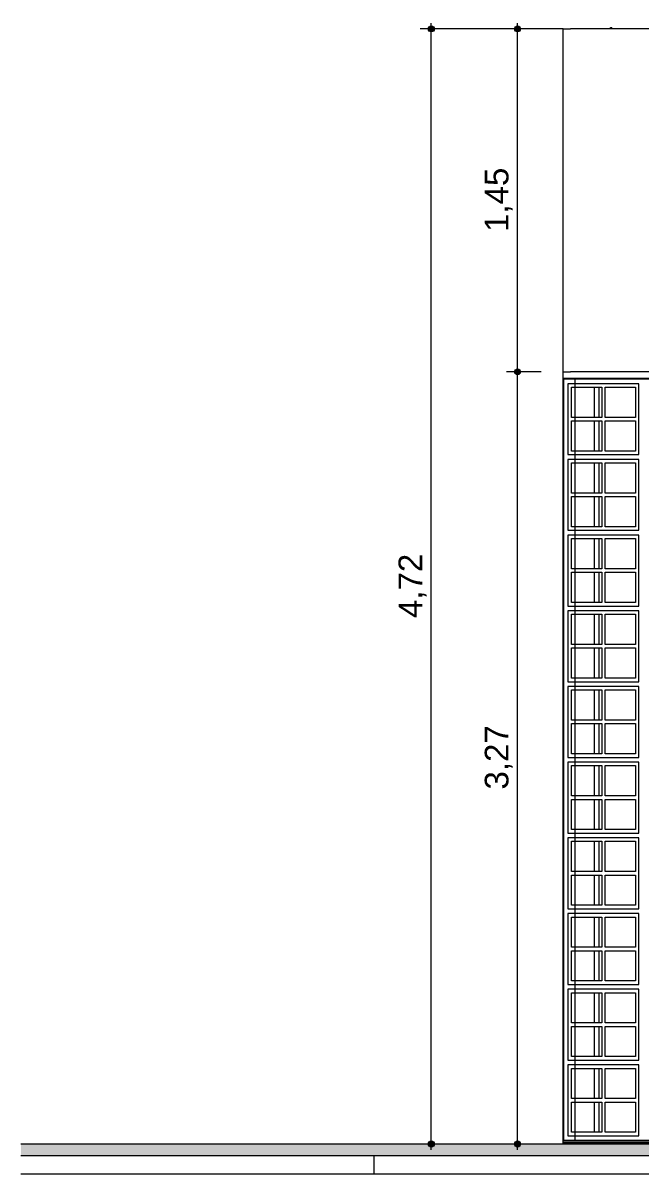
# Model space of a CAD drawing. Header units: metres. Extents: x -77 to 95, y 0 to 9.
# Drawn here: x -68.799 to -66.185, y -0.142 to 4.725 of the extents above; entities that cross this region are included whole.
import ezdxf

# ---------------------------------------------------------------- set-up
doc = ezdxf.new("R2010")
doc.units = ezdxf.units.M
doc.header["$MEASUREMENT"] = 0
doc.layers.add('COTAS EXECUTIVO.EXEC', color=7, linetype='Continuous')
doc.layers.add('TERRENO.ARQ', color=7, linetype='Continuous')
for name, color, linetype, lineweight, true_color in [('COTAS EXECUTIVO.EXEC_Caneta_No__25', 7, 'Continuous', 13, 0x982312), ('ESTRUTURA-COB.EST_Caneta_No__95', 7, 'Continuous', 0, 0xaeaeae), ('LAJES.EST_Caneta_No__95', 7, 'Continuous', 0, 0xaeaeae)]:
    doc.layers.add(name, color=color, linetype=linetype, lineweight=lineweight, true_color=true_color)
for name, color, linetype, lineweight in [('Janelas Archicad_Caneta_No__3', 7, 'Continuous', 25), ('Janelas Archicad_Caneta_No__43', 44, 'Continuous', 0), ('LAJES.EST_Caneta_No__241', 7, 'Continuous', 13), ('PAREDE CONSTRUIR_Caneta_No__241', 7, 'Continuous', 13), ('TERRENO.ARQ_Caneta_No__241', 7, 'Continuous', 13)]:
    doc.layers.add(name, color=color, linetype=linetype, lineweight=lineweight)
doc.styles.add('ESTILO_GERADO_1', font='arial.ttf')
doc.dimstyles.new('ESTILO_GERADO__1', dxfattribs={"dimtxt": 0.1, "dimasz": 0.0475, "dimexe": 0.18, "dimexo": 0.1, "dimgap": 0, "dimtad": 1, "dimzin": 0, "dimdsep": 46, "dimtxsty": 'ESTILO_GERADO_1', "dimblk": 'ARROWHEAD_11', "dimblk1": 'ARROWHEAD_11', "dimblk2": 'ARROWHEAD_11', "dimcen": 0.09, "dimclrd": 256, "dimclre": 256, "dimclrt": 256, "dimadec": 0, "dimazin": 0, "dimtfac": 1, "dimtdec": 4, "dimtmove": 0, "dimatfit": 3, "dimfxl": 0, "dimtolj": 1, "dimtzin": 0, "dimarcsym": 0})
doc.dimstyles.new('ESTILO_GERADO__2', dxfattribs={"dimtxt": 0.1, "dimasz": 0.0475, "dimexe": 0.18, "dimexo": 0.558107, "dimgap": 0, "dimtad": 1, "dimzin": 0, "dimdsep": 46, "dimtxsty": 'ESTILO_GERADO_1', "dimblk": 'ARROWHEAD_11', "dimblk1": 'ARROWHEAD_11', "dimblk2": 'ARROWHEAD_11', "dimcen": 0.09, "dimclrd": 256, "dimclre": 256, "dimclrt": 256, "dimadec": 0, "dimazin": 0, "dimtfac": 1, "dimtdec": 4, "dimtmove": 0, "dimatfit": 3, "dimfxl": 0, "dimtolj": 1, "dimtzin": 0, "dimarcsym": 0})

# ---------------------------------------------------------------- blocks, each defined once
blk = doc.blocks.new('*D5')
at = {"layer": 'COTAS EXECUTIVO.EXEC_Caneta_No__25', "linetype": 'Continuous', "lineweight": 13, "true_color": 0x982312}
for points in [[(-66.7198, 3.25), (-66.7188, 3.2452), (-66.7161, 3.2412), (-66.7121, 3.2385), (-66.7073, 3.2375), (-66.7025, 3.2385), (-66.6984, 3.2412), (-66.6957, 3.2452), (-66.6948, 3.25), (-66.6957, 3.2548), (-66.6984, 3.2588), (-66.7025, 3.2615), (-66.7073, 3.2625), (-66.7121, 3.2615), (-66.7161, 3.2588), (-66.7188, 3.2548)], [(-66.7198, -0.015), (-66.7188, -0.0198), (-66.7161, -0.0238), (-66.7121, -0.0265), (-66.7073, -0.0275), (-66.7025, -0.0265), (-66.6984, -0.0238), (-66.6957, -0.0198), (-66.6948, -0.015), (-66.6957, -0.0102), (-66.6984, -0.0062), (-66.7025, -0.0035), (-66.7073, -0.0025), (-66.7121, -0.0035), (-66.7161, -0.0062), (-66.7188, -0.0102)]]:
    blk.add_hatch(color=24, dxfattribs=at).paths.add_polyline_path(points)
at = {"layer": 'COTAS EXECUTIVO.EXEC_Caneta_No__25', "color": 24, "linetype": 'Continuous', "lineweight": 13, "true_color": 0x982312}
for p, q in [((-66.7198, 3.25), (-66.7542, 3.25)), ((-66.7073, -0.0025), (-66.7073, 3.2375)), ((-66.6073, 3.25), (-66.6948, 3.25)), ((-66.7198, -0.015), (-66.8073, -0.015)), ((-66.7073, -0.04), (-66.7073, -0.0275)), ((-66.6604, -0.015), (-66.6948, -0.015))]:
    blk.add_line(p, q, dxfattribs=at)
for centre in [(-66.7073, 3.25), (-66.7073, -0.015)]:
    blk.add_circle(centre, 0.0125, dxfattribs=at)
at = {"layer": 'COTAS EXECUTIVO.EXEC_Caneta_No__25', "color": 24, "lineweight": 13, "true_color": 0x982312, "insert": (-66.7273, 1.484), "char_height": 0.1, "attachment_point": 7, "rotation": 90, "style": 'ESTILO_GERADO_1'}
blk.add_mtext('\\A1;{\\pql;\\fArial|b0|i0|c0|p0;\\W1.000000;3,27}', dxfattribs=at)
blk = doc.blocks.new('ARROWHEAD_11')
at = {"color": 0, "linetype": 'Continuous', "lineweight": 0}
blk.add_line((0, 0), (-1, 0), dxfattribs=at)
at = {"color": 0, "linetype": 'Continuous', "lineweight": 0, "const_width": 0.25, "flags": 128}
blk.add_lwpolyline([(-0.125, 0, 1), (0.125, 0, 1)], format="xyb", close=True, dxfattribs=at)
blk = doc.blocks.new('*D7')
at = {"layer": 'COTAS EXECUTIVO.EXEC_Caneta_No__25', "linetype": 'Continuous', "lineweight": 13, "true_color": 0x982312}
for points in [[(-66.7198, 4.7), (-66.7188, 4.6952), (-66.7161, 4.6912), (-66.7121, 4.6885), (-66.7073, 4.6875), (-66.7025, 4.6885), (-66.6984, 4.6912), (-66.6957, 4.6952), (-66.6948, 4.7), (-66.6957, 4.7048), (-66.6984, 4.7088), (-66.7025, 4.7115), (-66.7073, 4.7125), (-66.7121, 4.7115), (-66.7161, 4.7088), (-66.7188, 4.7048)], [(-66.7198, 3.25), (-66.7188, 3.2452), (-66.7161, 3.2412), (-66.7121, 3.2385), (-66.7073, 3.2375), (-66.7025, 3.2385), (-66.6984, 3.2412), (-66.6957, 3.2452), (-66.6948, 3.25), (-66.6957, 3.2548), (-66.6984, 3.2588), (-66.7025, 3.2615), (-66.7073, 3.2625), (-66.7121, 3.2615), (-66.7161, 3.2588), (-66.7188, 3.2548)]]:
    blk.add_hatch(color=24, dxfattribs=at).paths.add_polyline_path(points)
at = {"layer": 'COTAS EXECUTIVO.EXEC_Caneta_No__25', "color": 24, "linetype": 'Continuous', "lineweight": 13, "true_color": 0x982312}
for p, q in [((-66.7073, 4.7125), (-66.7073, 4.725)), ((-66.7198, 4.7), (-66.7542, 4.7)), ((-66.7073, 3.2625), (-66.7073, 4.6875)), ((-66.6073, 4.7), (-66.6948, 4.7)), ((-66.7198, 3.25), (-66.7542, 3.25)), ((-66.6073, 3.25), (-66.6948, 3.25))]:
    blk.add_line(p, q, dxfattribs=at)
for centre in [(-66.7073, 4.7), (-66.7073, 3.25)]:
    blk.add_circle(centre, 0.0125, dxfattribs=at)
at = {"layer": 'COTAS EXECUTIVO.EXEC_Caneta_No__25', "color": 24, "lineweight": 13, "true_color": 0x982312, "insert": (-66.7273, 3.8415), "char_height": 0.1, "attachment_point": 7, "rotation": 90, "style": 'ESTILO_GERADO_1'}
blk.add_mtext('\\A1;{\\pql;\\fArial|b0|i0|c0|p0;\\W1.000000;1,45}', dxfattribs=at)
blk = doc.blocks.new('*D8')
at = {"layer": 'COTAS EXECUTIVO.EXEC_Caneta_No__25', "linetype": 'Continuous', "lineweight": 13, "true_color": 0x982312}
for points in [[(-67.0846, 4.7), (-67.0837, 4.6952), (-67.081, 4.6912), (-67.0769, 4.6885), (-67.0721, 4.6875), (-67.0674, 4.6885), (-67.0633, 4.6912), (-67.0606, 4.6952), (-67.0596, 4.7), (-67.0606, 4.7048), (-67.0633, 4.7088), (-67.0674, 4.7115), (-67.0721, 4.7125), (-67.0769, 4.7115), (-67.081, 4.7088), (-67.0837, 4.7048)], [(-67.0846, -0.015), (-67.0837, -0.0198), (-67.081, -0.0238), (-67.0769, -0.0265), (-67.0721, -0.0275), (-67.0674, -0.0265), (-67.0633, -0.0238), (-67.0606, -0.0198), (-67.0596, -0.015), (-67.0606, -0.0102), (-67.0633, -0.0062), (-67.0674, -0.0035), (-67.0721, -0.0025), (-67.0769, -0.0035), (-67.081, -0.0062), (-67.0837, -0.0102)]]:
    blk.add_hatch(color=24, dxfattribs=at).paths.add_polyline_path(points)
at = {"layer": 'COTAS EXECUTIVO.EXEC_Caneta_No__25', "color": 24, "linetype": 'Continuous', "lineweight": 13, "true_color": 0x982312}
for p, q in [((-67.0721, 4.7125), (-67.0721, 4.725)), ((-67.0846, 4.7), (-67.119, 4.7)), ((-67.0721, -0.0025), (-67.0721, 4.6875)), ((-66.514, 4.7), (-67.0596, 4.7)), ((-67.0846, -0.015), (-67.6302, -0.015)), ((-67.0721, -0.04), (-67.0721, -0.0275)), ((-67.0253, -0.015), (-67.0596, -0.015))]:
    blk.add_line(p, q, dxfattribs=at)
for centre in [(-67.0721, 4.7), (-67.0721, -0.015)]:
    blk.add_circle(centre, 0.0125, dxfattribs=at)
at = {"layer": 'COTAS EXECUTIVO.EXEC_Caneta_No__25', "color": 24, "lineweight": 13, "true_color": 0x982312, "insert": (-67.0921, 2.209), "char_height": 0.1, "attachment_point": 7, "rotation": 90, "style": 'ESTILO_GERADO_1'}
blk.add_mtext('\\A1;{\\pql;\\fArial|b0|i0|c0|p0;\\W1.000000;4,72}', dxfattribs=at)

msp = doc.modelspace()

# ---------------------------------------------------------------- hatches: boundary and pattern name
at = {"layer": 'TERRENO.ARQ', "linetype": 'Continuous', "lineweight": 0, "true_color": 0x8fbf7f}
msp.add_hatch(color=73, dxfattribs=at).paths.add_polyline_path([(-56.514, -0.015), (-68.8076, -0.015), (-68.8076, -0.065), (-56.514, -0.065)])

# ---------------------------------------------------------------- linework, layer by layer
at = {"layer": 'ESTRUTURA-COB.EST_Caneta_No__95', "color": 253, "linetype": 'Continuous', "lineweight": 0, "true_color": 0xaeaeae}
for p, q in [((-66.314, 4.7057), (-66.309, 4.7057)), ((-66.314, 4.7), (-66.314, 4.7057)), ((-66.309, 4.7), (-66.309, 4.7057))]:
    msp.add_line(p, q, dxfattribs=at)
at = {"layer": 'Janelas Archicad_Caneta_No__3', "color": 7, "linetype": 'Continuous', "lineweight": 25}
for p, q in [((-56.574, 3.22), (-66.514, 3.22)), ((-66.514, 3.22), (-66.514, 0)), ((-66.514, 0), (-57.014, 0))]:
    msp.add_line(p, q, dxfattribs=at)
at = {"layer": 'Janelas Archicad_Caneta_No__43', "color": 44, "linetype": 'Continuous', "lineweight": 0}
for p, q in [((-66.194, 3.2), (-66.494, 3.2)), ((-66.494, 3.2), (-66.494, 2.9)), ((-66.479, 3.0575), (-66.479, 3.185)), ((-66.479, 3.185), (-66.464, 3.185)), ((-66.464, 3.185), (-66.3515, 3.185)), ((-66.3515, 3.185), (-66.3515, 3.0575)), ((-66.3365, 3.0575), (-66.3365, 3.185)), ((-66.3365, 3.185), (-66.209, 3.185)), ((-66.209, 3.185), (-66.209, 3.0575)), ((-66.194, 2.9), (-66.194, 3.2)), ((-66.464, 3.0575), (-66.479, 3.0575)), ((-66.479, 2.915), (-66.479, 3.0425)), ((-66.479, 3.0425), (-66.464, 3.0425)), ((-66.3515, 3.0575), (-66.464, 3.0575)), ((-66.464, 3.0425), (-66.3515, 3.0425)), ((-66.3515, 3.0425), (-66.3515, 2.915)), ((-66.209, 3.0575), (-66.3365, 3.0575)), ((-66.3365, 2.915), (-66.3365, 3.0425)), ((-66.3365, 3.0425), (-66.209, 3.0425)), ((-66.209, 3.0425), (-66.209, 2.915)), ((-66.494, 2.9), (-66.194, 2.9)), ((-66.194, 2.88), (-66.494, 2.88)), ((-66.494, 2.88), (-66.494, 2.58)), ((-66.464, 2.915), (-66.479, 2.915)), ((-66.3515, 2.915), (-66.464, 2.915)), ((-66.209, 2.915), (-66.3365, 2.915)), ((-66.194, 2.58), (-66.194, 2.88)), ((-66.479, 2.7375), (-66.479, 2.865)), ((-66.479, 2.865), (-66.464, 2.865)), ((-66.464, 2.865), (-66.3515, 2.865)), ((-66.3515, 2.865), (-66.3515, 2.7375)), ((-66.3365, 2.7375), (-66.3365, 2.865)), ((-66.3365, 2.865), (-66.209, 2.865)), ((-66.209, 2.865), (-66.209, 2.7375)), ((-66.464, 2.7375), (-66.479, 2.7375)), ((-66.3515, 2.7375), (-66.464, 2.7375)), ((-66.209, 2.7375), (-66.3365, 2.7375)), ((-66.479, 2.595), (-66.479, 2.7225)), ((-66.479, 2.7225), (-66.464, 2.7225)), ((-66.464, 2.7225), (-66.3515, 2.7225)), ((-66.3515, 2.7225), (-66.3515, 2.595)), ((-66.3365, 2.595), (-66.3365, 2.7225)), ((-66.3365, 2.7225), (-66.209, 2.7225)), ((-66.209, 2.7225), (-66.209, 2.595)), ((-66.494, 2.58), (-66.194, 2.58)), ((-66.464, 2.595), (-66.479, 2.595)), ((-66.3515, 2.595), (-66.464, 2.595)), ((-66.209, 2.595), (-66.3365, 2.595)), ((-66.194, 2.56), (-66.494, 2.56)), ((-66.494, 2.56), (-66.494, 2.26)), ((-66.479, 2.4175), (-66.479, 2.545)), ((-66.479, 2.545), (-66.464, 2.545)), ((-66.464, 2.545), (-66.3515, 2.545)), ((-66.3515, 2.545), (-66.3515, 2.4175)), ((-66.3365, 2.4175), (-66.3365, 2.545)), ((-66.3365, 2.545), (-66.209, 2.545)), ((-66.209, 2.545), (-66.209, 2.4175)), ((-66.194, 2.26), (-66.194, 2.56)), ((-66.464, 2.4175), (-66.479, 2.4175)), ((-66.479, 2.275), (-66.479, 2.4025)), ((-66.479, 2.4025), (-66.464, 2.4025)), ((-66.3515, 2.4175), (-66.464, 2.4175)), ((-66.464, 2.4025), (-66.3515, 2.4025)), ((-66.3515, 2.4025), (-66.3515, 2.275)), ((-66.209, 2.4175), (-66.3365, 2.4175)), ((-66.3365, 2.275), (-66.3365, 2.4025)), ((-66.3365, 2.4025), (-66.209, 2.4025)), ((-66.209, 2.4025), (-66.209, 2.275)), ((-66.494, 2.26), (-66.194, 2.26)), ((-66.194, 2.24), (-66.494, 2.24)), ((-66.494, 2.24), (-66.494, 1.94)), ((-66.464, 2.275), (-66.479, 2.275)), ((-66.3515, 2.275), (-66.464, 2.275)), ((-66.209, 2.275), (-66.3365, 2.275)), ((-66.194, 1.94), (-66.194, 2.24)), ((-66.479, 2.0975), (-66.479, 2.225)), ((-66.479, 2.225), (-66.464, 2.225)), ((-66.464, 2.225), (-66.3515, 2.225)), ((-66.3515, 2.225), (-66.3515, 2.0975)), ((-66.3365, 2.0975), (-66.3365, 2.225)), ((-66.3365, 2.225), (-66.209, 2.225)), ((-66.209, 2.225), (-66.209, 2.0975)), ((-66.464, 2.0975), (-66.479, 2.0975)), ((-66.3515, 2.0975), (-66.464, 2.0975)), ((-66.209, 2.0975), (-66.3365, 2.0975)), ((-66.479, 1.955), (-66.479, 2.0825)), ((-66.479, 2.0825), (-66.464, 2.0825)), ((-66.464, 2.0825), (-66.3515, 2.0825)), ((-66.3515, 2.0825), (-66.3515, 1.955)), ((-66.3365, 1.955), (-66.3365, 2.0825)), ((-66.3365, 2.0825), (-66.209, 2.0825)), ((-66.209, 2.0825), (-66.209, 1.955)), ((-66.464, 1.955), (-66.479, 1.955)), ((-66.3515, 1.955), (-66.464, 1.955)), ((-66.209, 1.955), (-66.3365, 1.955)), ((-66.494, 1.94), (-66.194, 1.94)), ((-66.194, 1.92), (-66.494, 1.92)), ((-66.494, 1.92), (-66.494, 1.62)), ((-66.479, 1.7775), (-66.479, 1.905)), ((-66.479, 1.905), (-66.464, 1.905)), ((-66.464, 1.905), (-66.3515, 1.905)), ((-66.3515, 1.905), (-66.3515, 1.7775)), ((-66.3365, 1.7775), (-66.3365, 1.905)), ((-66.3365, 1.905), (-66.209, 1.905)), ((-66.209, 1.905), (-66.209, 1.7775)), ((-66.194, 1.62), (-66.194, 1.92)), ((-66.464, 1.7775), (-66.479, 1.7775)), ((-66.479, 1.635), (-66.479, 1.7625)), ((-66.479, 1.7625), (-66.464, 1.7625)), ((-66.3515, 1.7775), (-66.464, 1.7775)), ((-66.464, 1.7625), (-66.3515, 1.7625)), ((-66.3515, 1.7625), (-66.3515, 1.635)), ((-66.209, 1.7775), (-66.3365, 1.7775)), ((-66.3365, 1.635), (-66.3365, 1.7625)), ((-66.3365, 1.7625), (-66.209, 1.7625)), ((-66.209, 1.7625), (-66.209, 1.635)), ((-66.494, 1.62), (-66.194, 1.62)), ((-66.464, 1.635), (-66.479, 1.635)), ((-66.3515, 1.635), (-66.464, 1.635)), ((-66.209, 1.635), (-66.3365, 1.635)), ((-66.194, 1.6), (-66.494, 1.6)), ((-66.494, 1.6), (-66.494, 1.3)), ((-66.479, 1.4575), (-66.479, 1.585)), ((-66.479, 1.585), (-66.464, 1.585)), ((-66.464, 1.585), (-66.3515, 1.585)), ((-66.3515, 1.585), (-66.3515, 1.4575)), ((-66.3365, 1.4575), (-66.3365, 1.585)), ((-66.3365, 1.585), (-66.209, 1.585)), ((-66.209, 1.585), (-66.209, 1.4575)), ((-66.194, 1.3), (-66.194, 1.6)), ((-66.464, 1.4575), (-66.479, 1.4575)), ((-66.479, 1.315), (-66.479, 1.4425)), ((-66.479, 1.4425), (-66.464, 1.4425)), ((-66.3515, 1.4575), (-66.464, 1.4575)), ((-66.464, 1.4425), (-66.3515, 1.4425)), ((-66.3515, 1.4425), (-66.3515, 1.315)), ((-66.209, 1.4575), (-66.3365, 1.4575)), ((-66.3365, 1.315), (-66.3365, 1.4425)), ((-66.3365, 1.4425), (-66.209, 1.4425)), ((-66.209, 1.4425), (-66.209, 1.315)), ((-66.464, 1.315), (-66.479, 1.315)), ((-66.3515, 1.315), (-66.464, 1.315)), ((-66.209, 1.315), (-66.3365, 1.315)), ((-66.494, 1.3), (-66.194, 1.3)), ((-66.194, 1.28), (-66.494, 1.28)), ((-66.494, 1.28), (-66.494, 0.98)), ((-66.194, 0.98), (-66.194, 1.28)), ((-66.479, 1.1375), (-66.479, 1.265)), ((-66.479, 1.265), (-66.464, 1.265)), ((-66.464, 1.265), (-66.3515, 1.265)), ((-66.3515, 1.265), (-66.3515, 1.1375)), ((-66.3365, 1.1375), (-66.3365, 1.265)), ((-66.3365, 1.265), (-66.209, 1.265)), ((-66.209, 1.265), (-66.209, 1.1375)), ((-66.464, 1.1375), (-66.479, 1.1375)), ((-66.479, 0.995), (-66.479, 1.1225)), ((-66.479, 1.1225), (-66.464, 1.1225)), ((-66.3515, 1.1375), (-66.464, 1.1375)), ((-66.464, 1.1225), (-66.3515, 1.1225)), ((-66.3515, 1.1225), (-66.3515, 0.995)), ((-66.209, 1.1375), (-66.3365, 1.1375)), ((-66.3365, 0.995), (-66.3365, 1.1225)), ((-66.3365, 1.1225), (-66.209, 1.1225)), ((-66.209, 1.1225), (-66.209, 0.995)), ((-66.494, 0.98), (-66.194, 0.98)), ((-66.464, 0.995), (-66.479, 0.995)), ((-66.3515, 0.995), (-66.464, 0.995)), ((-66.209, 0.995), (-66.3365, 0.995)), ((-66.194, 0.96), (-66.494, 0.96)), ((-66.494, 0.96), (-66.494, 0.66)), ((-66.479, 0.8175), (-66.479, 0.945)), ((-66.479, 0.945), (-66.464, 0.945)), ((-66.464, 0.945), (-66.3515, 0.945)), ((-66.3515, 0.945), (-66.3515, 0.8175)), ((-66.3365, 0.8175), (-66.3365, 0.945)), ((-66.3365, 0.945), (-66.209, 0.945)), ((-66.209, 0.945), (-66.209, 0.8175)), ((-66.194, 0.66), (-66.194, 0.96)), ((-66.464, 0.8175), (-66.479, 0.8175)), ((-66.479, 0.675), (-66.479, 0.8025)), ((-66.479, 0.8025), (-66.464, 0.8025)), ((-66.3515, 0.8175), (-66.464, 0.8175)), ((-66.464, 0.8025), (-66.3515, 0.8025)), ((-66.3515, 0.8025), (-66.3515, 0.675)), ((-66.209, 0.8175), (-66.3365, 0.8175)), ((-66.3365, 0.675), (-66.3365, 0.8025)), ((-66.3365, 0.8025), (-66.209, 0.8025)), ((-66.209, 0.8025), (-66.209, 0.675)), ((-66.494, 0.66), (-66.194, 0.66)), ((-66.194, 0.64), (-66.494, 0.64)), ((-66.494, 0.64), (-66.494, 0.34)), ((-66.464, 0.675), (-66.479, 0.675)), ((-66.3515, 0.675), (-66.464, 0.675)), ((-66.209, 0.675), (-66.3365, 0.675)), ((-66.194, 0.34), (-66.194, 0.64)), ((-66.479, 0.4975), (-66.479, 0.625)), ((-66.479, 0.625), (-66.464, 0.625)), ((-66.464, 0.625), (-66.3515, 0.625)), ((-66.3515, 0.625), (-66.3515, 0.4975)), ((-66.3365, 0.4975), (-66.3365, 0.625)), ((-66.3365, 0.625), (-66.209, 0.625)), ((-66.209, 0.625), (-66.209, 0.4975)), ((-66.464, 0.4975), (-66.479, 0.4975)), ((-66.3515, 0.4975), (-66.464, 0.4975)), ((-66.209, 0.4975), (-66.3365, 0.4975)), ((-66.479, 0.355), (-66.479, 0.4825)), ((-66.479, 0.4825), (-66.464, 0.4825)), ((-66.464, 0.4825), (-66.3515, 0.4825)), ((-66.3515, 0.4825), (-66.3515, 0.355)), ((-66.3365, 0.355), (-66.3365, 0.4825)), ((-66.3365, 0.4825), (-66.209, 0.4825)), ((-66.209, 0.4825), (-66.209, 0.355)), ((-66.464, 0.355), (-66.479, 0.355)), ((-66.3515, 0.355), (-66.464, 0.355)), ((-66.209, 0.355), (-66.3365, 0.355)), ((-66.494, 0.34), (-66.194, 0.34)), ((-66.194, 0.32), (-66.494, 0.32)), ((-66.494, 0.32), (-66.494, 0.02)), ((-66.479, 0.1775), (-66.479, 0.305)), ((-66.479, 0.305), (-66.464, 0.305)), ((-66.464, 0.305), (-66.3515, 0.305)), ((-66.3515, 0.305), (-66.3515, 0.1775)), ((-66.3365, 0.1775), (-66.3365, 0.305)), ((-66.3365, 0.305), (-66.209, 0.305)), ((-66.209, 0.305), (-66.209, 0.1775)), ((-66.194, 0.02), (-66.194, 0.32)), ((-66.464, 0.1775), (-66.479, 0.1775)), ((-66.479, 0.035), (-66.479, 0.1625)), ((-66.479, 0.1625), (-66.464, 0.1625)), ((-66.3515, 0.1775), (-66.464, 0.1775)), ((-66.464, 0.1625), (-66.3515, 0.1625)), ((-66.3515, 0.1625), (-66.3515, 0.035)), ((-66.209, 0.1775), (-66.3365, 0.1775)), ((-66.3365, 0.035), (-66.3365, 0.1625)), ((-66.3365, 0.1625), (-66.209, 0.1625)), ((-66.209, 0.1625), (-66.209, 0.035)), ((-66.494, 0.02), (-66.194, 0.02)), ((-66.464, 0.035), (-66.479, 0.035)), ((-66.3515, 0.035), (-66.464, 0.035)), ((-66.209, 0.035), (-66.3365, 0.035))]:
    msp.add_line(p, q, dxfattribs=at)
at = {"layer": 'LAJES.EST_Caneta_No__241', "color": 7, "linetype": 'Continuous', "lineweight": 13}
for p, q in [((-66.514, -0.01), (-66.514, 0)), ((-57.014, -0.01), (-66.514, -0.01)), ((-66.514, -0.015), (-66.514, -0.01)), ((-67.314, -0.1415), (-67.314, -0.065)), ((-67.314, -0.1415), (-56.514, -0.1415))]:
    msp.add_line(p, q, dxfattribs=at)
at = {"layer": 'LAJES.EST_Caneta_No__95', "color": 253, "linetype": 'Continuous', "lineweight": 0, "true_color": 0xaeaeae}
for p, q in [((-68.8074, -0.1415), (-68.7899, -0.1415)), ((-68.7899, -0.1415), (-68.7623, -0.1415)), ((-68.7623, -0.1415), (-68.725, -0.1415)), ((-68.725, -0.1415), (-68.678, -0.1415)), ((-68.678, -0.1415), (-68.6215, -0.1415)), ((-68.6215, -0.1415), (-68.5558, -0.1415)), ((-68.5558, -0.1415), (-68.4811, -0.1415)), ((-68.4811, -0.1415), (-68.3979, -0.1415)), ((-68.3979, -0.1415), (-68.3064, -0.1415)), ((-68.3064, -0.1415), (-68.2071, -0.1415)), ((-68.2071, -0.1415), (-68.1004, -0.1415)), ((-68.1004, -0.1415), (-67.9868, -0.1415)), ((-67.9868, -0.1415), (-67.8667, -0.1415)), ((-67.8667, -0.1415), (-67.7407, -0.1415)), ((-67.7407, -0.1415), (-67.6093, -0.1415)), ((-67.6093, -0.1415), (-67.4732, -0.1415)), ((-67.4732, -0.1415), (-67.3328, -0.1415)), ((-67.3328, -0.1415), (-67.314, -0.1415))]:
    msp.add_line(p, q, dxfattribs=at)
at = {"layer": 'PAREDE CONSTRUIR_Caneta_No__241', "color": 7, "linetype": 'Continuous', "lineweight": 13}
for p, q in [((-66.514, 4.7), (-66.484, 4.7)), ((-66.514, 3.25), (-66.514, 4.7)), ((-44.014, 4.7), (-66.484, 4.7)), ((-66.514, 3.25), (-66.484, 3.25)), ((-66.514, 3.22), (-66.514, 3.25)), ((-66.464, 3.25), (-66.484, 3.25)), ((-56.414, 3.25), (-66.464, 3.25)), ((-66.464, 3.2198), (-66.464, 3.2199)), ((-66.464, 3.185), (-66.464, 3.2198)), ((-66.464, 3.0575), (-66.464, 3.185)), ((-66.384, 3.185), (-66.384, 3.0575)), ((-66.364, 3.185), (-66.364, 3.0575)), ((-66.464, 3.0425), (-66.464, 3.0575)), ((-66.464, 2.915), (-66.464, 3.0425)), ((-66.384, 3.0425), (-66.384, 2.915)), ((-66.364, 3.0425), (-66.364, 2.915)), ((-66.464, 2.865), (-66.464, 2.915)), ((-66.464, 2.7375), (-66.464, 2.865)), ((-66.384, 2.865), (-66.384, 2.7375)), ((-66.364, 2.865), (-66.364, 2.7375)), ((-66.464, 2.7225), (-66.464, 2.7375)), ((-66.464, 2.595), (-66.464, 2.7225)), ((-66.384, 2.7225), (-66.384, 2.595)), ((-66.364, 2.7225), (-66.364, 2.595)), ((-66.464, 2.545), (-66.464, 2.595)), ((-66.464, 2.4175), (-66.464, 2.545)), ((-66.384, 2.545), (-66.384, 2.4175)), ((-66.364, 2.545), (-66.364, 2.4175)), ((-66.464, 2.4025), (-66.464, 2.4175)), ((-66.464, 2.275), (-66.464, 2.4025)), ((-66.384, 2.4025), (-66.384, 2.275)), ((-66.364, 2.4025), (-66.364, 2.275)), ((-66.464, 2.225), (-66.464, 2.275)), ((-66.464, 2.0975), (-66.464, 2.225)), ((-66.384, 2.225), (-66.384, 2.0975)), ((-66.364, 2.225), (-66.364, 2.0975)), ((-66.464, 2.0825), (-66.464, 2.0975)), ((-66.464, 1.955), (-66.464, 2.0825)), ((-66.384, 2.0825), (-66.384, 1.955)), ((-66.364, 2.0825), (-66.364, 1.955)), ((-66.464, 1.905), (-66.464, 1.955)), ((-66.464, 1.7775), (-66.464, 1.905)), ((-66.384, 1.905), (-66.384, 1.7775)), ((-66.364, 1.905), (-66.364, 1.7775)), ((-66.464, 1.7625), (-66.464, 1.7775)), ((-66.464, 1.635), (-66.464, 1.7625)), ((-66.384, 1.7625), (-66.384, 1.635)), ((-66.364, 1.7625), (-66.364, 1.635)), ((-66.464, 1.585), (-66.464, 1.635)), ((-66.464, 1.4575), (-66.464, 1.585)), ((-66.384, 1.585), (-66.384, 1.4575)), ((-66.364, 1.585), (-66.364, 1.4575)), ((-66.464, 1.4425), (-66.464, 1.4575)), ((-66.464, 1.315), (-66.464, 1.4425)), ((-66.384, 1.4425), (-66.384, 1.315)), ((-66.364, 1.4425), (-66.364, 1.315)), ((-66.464, 1.265), (-66.464, 1.315)), ((-66.464, 1.1375), (-66.464, 1.265)), ((-66.384, 1.265), (-66.384, 1.1375)), ((-66.364, 1.265), (-66.364, 1.1375)), ((-66.464, 1.1225), (-66.464, 1.1375)), ((-66.464, 0.995), (-66.464, 1.1225)), ((-66.384, 1.1225), (-66.384, 0.995)), ((-66.364, 1.1225), (-66.364, 0.995)), ((-66.464, 0.945), (-66.464, 0.995)), ((-66.464, 0.8175), (-66.464, 0.945)), ((-66.384, 0.945), (-66.384, 0.8175)), ((-66.364, 0.945), (-66.364, 0.8175)), ((-66.464, 0.8025), (-66.464, 0.8175)), ((-66.464, 0.675), (-66.464, 0.8025)), ((-66.384, 0.8025), (-66.384, 0.675)), ((-66.364, 0.8025), (-66.364, 0.675)), ((-66.464, 0.625), (-66.464, 0.675)), ((-66.464, 0.4975), (-66.464, 0.625)), ((-66.384, 0.625), (-66.384, 0.4975)), ((-66.364, 0.625), (-66.364, 0.4975)), ((-66.464, 0.4825), (-66.464, 0.4975)), ((-66.464, 0.355), (-66.464, 0.4825)), ((-66.384, 0.4825), (-66.384, 0.355)), ((-66.364, 0.4825), (-66.364, 0.355)), ((-66.464, 0.305), (-66.464, 0.355)), ((-66.464, 0.1775), (-66.464, 0.305)), ((-66.384, 0.305), (-66.384, 0.1775)), ((-66.364, 0.305), (-66.364, 0.1775)), ((-66.464, 0.1625), (-66.464, 0.1775)), ((-66.464, 0.035), (-66.464, 0.1625)), ((-66.384, 0.1625), (-66.384, 0.035)), ((-66.364, 0.1625), (-66.364, 0.035)), ((-66.464, 0.0002), (-66.464, 0.035)), ((-66.464, 0), (-66.464, 0.0002))]:
    msp.add_line(p, q, dxfattribs=at)
at = {"layer": 'TERRENO.ARQ_Caneta_No__241', "color": 7, "linetype": 'Continuous', "lineweight": 13}
for p, q in [((-57.014, -0.015), (-68.8076, -0.015)), ((-56.514, -0.065), (-68.8076, -0.065))]:
    msp.add_line(p, q, dxfattribs=at)

# ---------------------------------------------------------------- dimensions: what is measured, and where the dimension line sits
at = {"layer": 'COTAS EXECUTIVO.EXEC', "color": 24, "linetype": 'Continuous', "lineweight": 13, "true_color": 0x982312}
for base, p1, p2, dimstyle, picture, middle in [((-67.0721410309, 4.7), (-67.3140343073, -0.015), (-66.5140342478, 4.7), 'ESTILO_GERADO__2', '*D8', (-67.1421410312, 2.3384980147)), ((-66.7073, 4.7), (-66.514, 3.25), (-66.514, 4.7), 'ESTILO_GERADO__1', '*D7', (-66.7773, 3.971)), ((-66.7072782006, 3.25), (-67.3140343073, -0.015), (-66.5140342478, 3.25), 'ESTILO_GERADO__1', '*D5', (-66.7772782009, 1.6134980147))]:
    dim = msp.add_linear_dim(base=base, p1=p1, p2=p2, angle=90, dimstyle=dimstyle, dxfattribs=at)
    dim.commit()
    dim.dimension.update_dxf_attribs({"geometry": picture, "text_midpoint": middle, "dimtype": 160, "text_rotation": 90})

doc.saveas('drawing.dxf')
